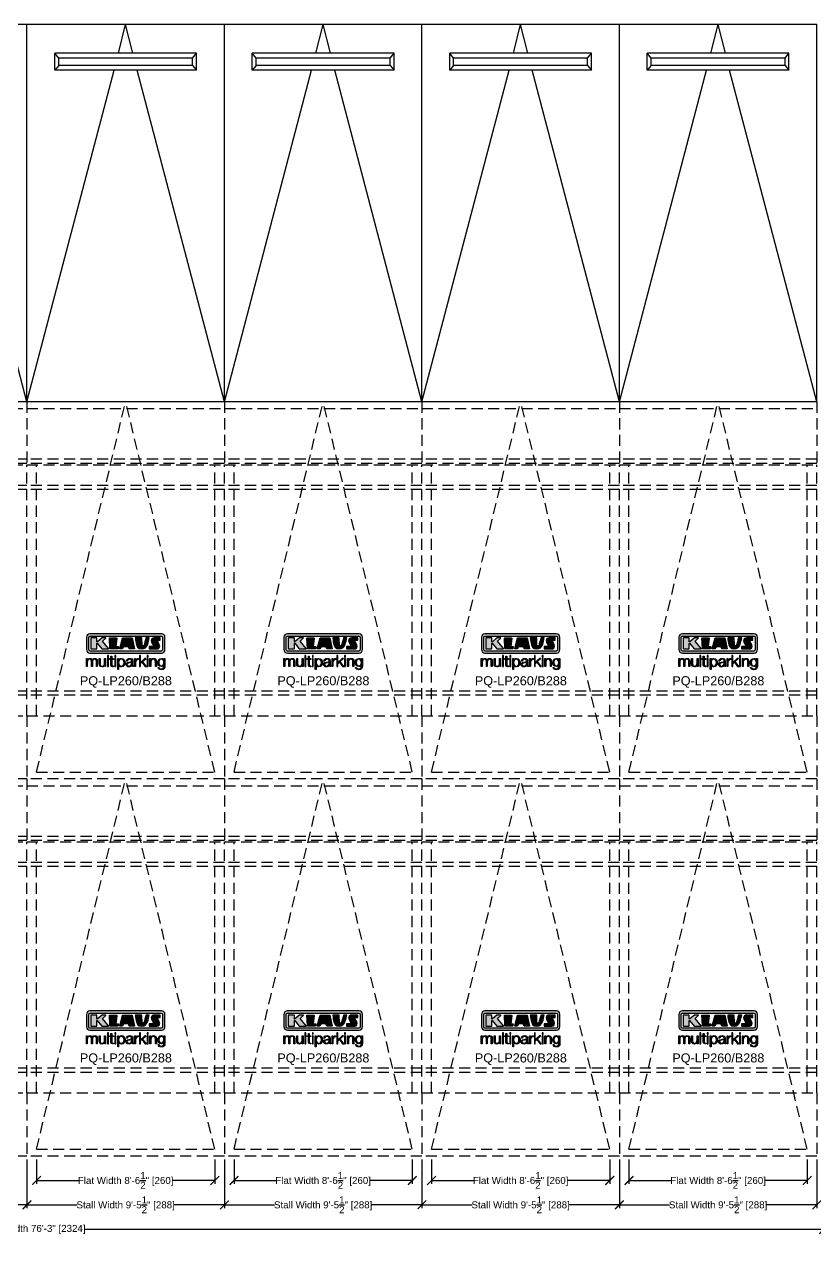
# Model space of a CAD drawing. Extents: x -210816 to 22943, y 10566 to 41486.
# Drawn here: x 18693 to 19146, y 19899 to 20604 of the extents above; entities that cross this region are included whole.
import ezdxf

# ---------------------------------------------------------------- set-up
doc = ezdxf.new("R2010")
doc.units = 0
doc.header["$MEASUREMENT"] = 0
doc.linetypes.add('DASHED', pattern=[0.2067, 0.1654, -0.0413])
doc.linetypes.add('HIDDEN', pattern=[9.525, 6.35, -3.175])
doc.layers.get('0').update_dxf_attribs({"linetype": 'CONTINUOUS'})
doc.layers.get('DEFPOINTS').update_dxf_attribs({"linetype": 'CONTINUOUS'})
for name, color, linetype in [('DIM', 6, 'CONTINUOUS'), ('KLAUS', 30, 'CONTINUOUS'), ('LOGO', 7, 'CONTINUOUS')]:
    doc.layers.add(name, color=color, linetype=linetype)
doc.styles.get("Standard").update_dxf_attribs({"font": 'arial.ttf'})
doc.dimstyles.get("Standard").update_dxf_attribs({"dimtxt": 5, "dimasz": 5, "dimexe": 2, "dimexo": 2, "dimgap": 0.09, "dimtad": 0, "dimtih": 1, "dimtoh": 1, "dimdec": 1, "dimzin": 0, "dimdsep": 46, "dimlunit": 4, "dimtxsty": 'Standard', "dimblk": 'ARCHTICK', "dimcen": -0.09, "dimadec": 0, "dimazin": 0, "dimtfac": 1, "dimtdec": 4, "dimtofl": 0, "dimtmove": 0, "dimatfit": 3, "dimldrblk": 'ARCHTICK', "dimfxl": 1, "dimtolj": 1, "dimtzin": 0, "dimarcsym": 0})

# ---------------------------------------------------------------- blocks, each defined once
blk = doc.blocks.new('KLAUS')
at = {"layer": 'LOGO'}
h = blk.add_hatch(color=8, dxfattribs=at)
h.dxf.hatch_style = 2
edge = h.paths.add_edge_path()
edge.add_spline(control_points=[(3.6, 29.1), (2.9, 29.1), (2.3, 28.5), (2.3, 27.8), (2.3, 27.8), (2.3, 16.1), (2.3, 16.1), (2.3, 15.4), (2.9, 14.8), (3.6, 14.8), (3.6, 14.8), (71.2, 14.8), (71.2, 14.8), (71.9, 14.8), (72.5, 15.4), (72.5, 16.1), (72.5, 16.1), (72.5, 27.8), (72.5, 27.8), (72.5, 28.5), (71.9, 29.1), (71.2, 29.1), (71.2, 29.1), (3.6, 29.1), (3.6, 29.1), (3.6, 29.1), (3.6, 29.1), (3.6, 29.1)], knot_values=[0, 0, 0, 0, 1, 1, 1, 2, 2, 2, 3, 3, 3, 4, 4, 4, 5, 5, 5, 6, 6, 6, 7, 7, 7, 8, 8, 8, 9, 9, 9, 9], degree=3, periodic=0)
edge = h.paths.add_edge_path()
edge.add_spline(control_points=[(3.4, 31.2), (3.4, 31.2), (71.5, 31.2), (71.5, 31.2), (73.3, 31.2), (74.7, 29.8), (74.7, 28), (74.7, 28), (74.7, 16.2), (74.7, 16.2), (74.7, 14.4), (73.3, 12.9), (71.5, 12.9), (71.5, 12.9), (3.4, 12.9), (3.4, 12.9), (1.6, 12.9), (0.1, 14.4), (0.1, 16.2), (0.1, 16.2), (0.1, 28), (0.1, 28), (0.1, 29.8), (1.6, 31.2), (3.4, 31.2), (3.4, 31.2), (3.4, 31.2), (3.4, 31.2)], knot_values=[0, 0, 0, 0, 1, 1, 1, 2, 2, 2, 3, 3, 3, 4, 4, 4, 5, 5, 5, 6, 6, 6, 7, 7, 7, 8, 8, 8, 9, 9, 9, 9], degree=3, periodic=0)
h = blk.add_hatch(color=8, dxfattribs=at)
h.dxf.hatch_style = 2
edge = h.paths.add_edge_path()
edge.add_spline(control_points=[(4.5, 27.3), (4.5, 27.3), (9.7, 27.3), (9.7, 27.3), (9.8, 27.3), (10, 27.2), (10, 27.1), (10, 27.1), (10, 23.7), (10, 23.7), (10, 23.7), (9.9, 23.6), (10, 23.6), (10.1, 23.5), (10.2, 23.6), (10.2, 23.6), (10.2, 23.6), (10.5, 23.7), (10.5, 23.7), (10.5, 23.7), (14.9, 27.3), (14.9, 27.3), (14.9, 27.3), (18.4, 27.3), (18.4, 27.3), (18.4, 27.3), (18.5, 27.3), (18.6, 27.2), (18.6, 27), (18.5, 26.9), (18.5, 26.9), (18.5, 26.9), (15.5, 24.1), (15.5, 24.1), (15.5, 24.1), (21.1, 17.1), (21.1, 17.1), (21.1, 17.1), (21.1, 16.9), (21.1, 16.9), (21.1, 16.8), (21, 16.8), (21, 16.8), (21, 16.8), (14.7, 16.8), (14.7, 16.8), (14.7, 16.8), (10.3, 22.2), (10.3, 22.2), (10.3, 22.2), (10.2, 22.2), (10.1, 22.2), (10, 22.2), (10, 22.1), (10, 22.1), (10, 22.1), (10, 17.1), (10, 17.1), (10, 16.9), (9.8, 16.8), (9.7, 16.8), (9.7, 16.8), (4.5, 16.8), (4.5, 16.8), (4.4, 16.8), (4.2, 16.9), (4.2, 17.1), (4.2, 17.1), (4.2, 27.1), (4.2, 27.1), (4.2, 27.2), (4.4, 27.3), (4.5, 27.3), (4.5, 27.3), (4.5, 27.3), (4.5, 27.3)], knot_values=[0, 0, 0, 0, 1, 1, 1, 2, 2, 2, 3, 3, 3, 4, 4, 4, 5, 5, 5, 6, 6, 6, 7, 7, 7, 8, 8, 8, 9, 9, 9, 10, 10, 10, 11, 11, 11, 12, 12, 12, 13, 13, 13, 14, 14, 14, 15, 15, 15, 16, 16, 16, 17, 17, 17, 18, 18, 18, 19, 19, 19, 20, 20, 20, 21, 21, 21, 22, 22, 22, 23, 23, 23, 24, 24, 24, 25, 25, 25, 25], degree=3, periodic=0)
h = blk.add_hatch(color=8, dxfattribs=at)
h.dxf.hatch_style = 2
h.paths.add_polyline_path([(22.4, 17.1), (22, 27.1), (22.2, 27.3), (28.5, 27.3), (28.9, 27), (28, 19.1), (30.3, 19.1), (30.4, 18.9), (30.1, 17), (29.5, 16.8), (22.6, 16.8)])
h = blk.add_hatch(color=8, dxfattribs=at)
h.paths.add_polyline_path([(36.5, 21), (38.9, 21), (37.9, 23.6)])
h.paths.add_polyline_path([(34.5, 27.3), (43.6, 27.3), (45.8, 16.9), (45.6, 16.8), (40.8, 16.8), (39.9, 18.9), (35.4, 18.9), (34.3, 16.8), (31.8, 16.8), (31.7, 17)])
h = blk.add_hatch(color=8, dxfattribs=at)
h.dxf.hatch_style = 2
edge = h.paths.add_edge_path()
edge.add_spline(control_points=[(52.7, 27.3), (52.7, 27.3), (52.9, 20.1), (52.9, 20.1), (53, 19.9), (53.2, 19.8), (53.4, 19.7), (53.9, 19.6), (54.4, 19.6), (54.6, 20), (55.2, 21.3), (56.3, 25.4), (56.6, 27.3), (56.6, 27.3), (59.8, 27.3), (59.8, 27.3), (58.8, 23.9), (58.6, 16.8), (52.6, 16.8), (48.7, 16.7), (48, 19.4), (47.3, 22.2), (46.9, 23.7), (46.5, 27.3), (46.5, 27.3), (46.5, 27.3), (52.7, 27.3), (52.7, 27.3), (52.7, 27.3), (52.7, 27.3), (52.7, 27.3)], knot_values=[0, 0, 0, 0, 1, 1, 1, 2, 2, 2, 3, 3, 3, 4, 4, 4, 5, 5, 5, 6, 6, 6, 7, 7, 7, 8, 8, 8, 9, 9, 9, 10, 10, 10, 10], degree=3, periodic=0)
h = blk.add_hatch(color=8, dxfattribs=at)
h.dxf.hatch_style = 2
edge = h.paths.add_edge_path()
edge.add_spline(control_points=[(64.5, 27.3), (64.5, 27.3), (70.3, 27.3), (70.3, 27.3), (70.3, 26.5), (70.3, 26), (70.3, 25.1), (70.3, 25.1), (67.3, 25.1), (67.3, 25.1), (67.2, 25), (67.2, 25.1), (67.2, 24.9), (67.2, 24.9), (69.7, 20.4), (69.7, 19.6), (69.7, 16.4), (67.2, 16.8), (65.9, 16.8), (65.9, 16.8), (59.6, 16.8), (59.6, 16.8), (59.6, 17.8), (59.6, 18.2), (59.6, 19.1), (59.6, 19.1), (63.8, 19.1), (63.8, 19.1), (63.8, 19.2), (63.8, 19.1), (63.8, 19.3), (63.8, 20.3), (61.6, 23.1), (61.6, 24.6), (61.6, 26.3), (62.8, 27.3), (64.5, 27.3), (64.5, 27.3), (64.5, 27.3), (64.5, 27.3)], knot_values=[0, 0, 0, 0, 1, 1, 1, 2, 2, 2, 3, 3, 3, 4, 4, 4, 5, 5, 5, 6, 6, 6, 7, 7, 7, 8, 8, 8, 9, 9, 9, 10, 10, 10, 11, 11, 11, 12, 12, 12, 13, 13, 13, 13], degree=3, periodic=0)
h = blk.add_hatch(color=30, dxfattribs=at)
h.dxf.hatch_style = 2
edge = h.paths.add_edge_path()
edge.add_spline(control_points=[(0, 0), (0, 0), (0.9, 0), (0.9, 0), (0.9, 0), (0.9, 4.2), (0.9, 4.2), (0.9, 5.8), (1.6, 7), (3.2, 7), (4.3, 7), (4.8, 6.1), (4.8, 5.1), (4.8, 5.1), (4.8, 0), (4.8, 0), (4.8, 0), (5.7, 0), (5.7, 0), (5.7, 0), (5.7, 4.3), (5.7, 4.3), (5.7, 5.7), (6.1, 7), (7.7, 7), (9, 7), (9.5, 6.3), (9.5, 5.1), (9.5, 5.1), (9.5, 0), (9.5, 0), (9.5, 0), (10.4, 0), (10.4, 0), (10.4, 0), (10.4, 5.1), (10.4, 5.1), (10.4, 6.9), (9.6, 7.8), (7.9, 7.8), (6.9, 7.8), (6, 7.3), (5.5, 6.3), (5.3, 7.3), (4.4, 7.8), (3.4, 7.8), (2.2, 7.8), (1.4, 7.2), (0.9, 6.3), (0.9, 6.3), (0.9, 6.3), (0.9, 6.3), (0.9, 6.3), (0.9, 7.6), (0.9, 7.6), (0.9, 7.6), (0, 7.6), (0, 7.6), (0, 7.6), (0, 0), (0, 0), (0, 0), (0, 0), (0, 0)], knot_values=[0, 0, 0, 0, 1, 1, 1, 2, 2, 2, 3, 3, 3, 4, 4, 4, 5, 5, 5, 6, 6, 6, 7, 7, 7, 8, 8, 8, 9, 9, 9, 10, 10, 10, 11, 11, 11, 12, 12, 12, 13, 13, 13, 14, 14, 14, 15, 15, 15, 16, 16, 16, 17, 17, 17, 18, 18, 18, 19, 19, 19, 20, 20, 20, 21, 21, 21, 21], degree=3, periodic=0)
h = blk.add_hatch(color=30, dxfattribs=at)
h.dxf.hatch_style = 2
edge = h.paths.add_edge_path()
edge.add_spline(control_points=[(18.3, 7.6), (18.3, 7.6), (17.4, 7.6), (17.4, 7.6), (17.4, 7.6), (17.4, 3.6), (17.4, 3.6), (17.4, 2), (16.7, 0.6), (15.1, 0.6), (13.7, 0.6), (13.1, 1.3), (13.1, 2.6), (13.1, 2.6), (13.1, 7.6), (13.1, 7.6), (13.1, 7.6), (12.2, 7.6), (12.2, 7.6), (12.2, 7.6), (12.2, 2.6), (12.2, 2.6), (12.2, 0.9), (12.9, -0.2), (14.8, -0.2), (16, -0.2), (17, 0.4), (17.4, 1.4), (17.4, 1.4), (17.5, 1.4), (17.5, 1.4), (17.5, 1.4), (17.5, 0), (17.5, 0), (17.5, 0), (18.3, 0), (18.3, 0), (18.3, 0), (18.3, 7.6), (18.3, 7.6), (18.3, 7.6), (18.3, 7.6), (18.3, 7.6)], knot_values=[0, 0, 0, 0, 1, 1, 1, 2, 2, 2, 3, 3, 3, 4, 4, 4, 5, 5, 5, 6, 6, 6, 7, 7, 7, 8, 8, 8, 9, 9, 9, 10, 10, 10, 11, 11, 11, 12, 12, 12, 13, 13, 13, 14, 14, 14, 14], degree=3, periodic=0)
h = blk.add_hatch(color=30, dxfattribs=at)
h.dxf.hatch_style = 2
h.paths.add_polyline_path([(20.1, 0), (21, 0), (21, 10.5), (20.1, 10.5)])
h = blk.add_hatch(color=30, dxfattribs=at)
h.dxf.hatch_style = 2
edge = h.paths.add_edge_path()
edge.add_spline(control_points=[(24.2, 9.8), (24.2, 9.8), (23.3, 9.8), (23.3, 9.8), (23.3, 9.8), (23.3, 7.6), (23.3, 7.6), (23.3, 7.6), (22, 7.6), (22, 7.6), (22, 7.6), (22, 6.8), (22, 6.8), (22, 6.8), (23.3, 6.8), (23.3, 6.8), (23.3, 6.8), (23.3, 1.6), (23.3, 1.6), (23.3, 0.3), (23.7, -0.1), (24.9, -0.1), (25.2, -0.1), (25.5, -0.1), (25.8, -0.1), (25.8, -0.1), (25.8, 0.7), (25.8, 0.7), (25.5, 0.7), (25.2, 0.7), (25, 0.7), (24.3, 0.7), (24.2, 1.1), (24.2, 1.7), (24.2, 1.7), (24.2, 6.8), (24.2, 6.8), (24.2, 6.8), (25.8, 6.8), (25.8, 6.8), (25.8, 6.8), (25.8, 7.6), (25.8, 7.6), (25.8, 7.6), (24.2, 7.6), (24.2, 7.6), (24.2, 7.6), (24.2, 9.8), (24.2, 9.8), (24.2, 9.8), (24.2, 9.8), (24.2, 9.8)], knot_values=[0, 0, 0, 0, 1, 1, 1, 2, 2, 2, 3, 3, 3, 4, 4, 4, 5, 5, 5, 6, 6, 6, 7, 7, 7, 8, 8, 8, 9, 9, 9, 10, 10, 10, 11, 11, 11, 12, 12, 12, 13, 13, 13, 14, 14, 14, 15, 15, 15, 16, 16, 16, 17, 17, 17, 17], degree=3, periodic=0)
h = blk.add_hatch(color=30, dxfattribs=at)
h.paths.add_polyline_path([(27.1, 0), (28, 0), (28, 7.6), (27.1, 7.6)])
h.paths.add_polyline_path([(27.1, 9), (28, 9), (28, 10.5), (27.1, 10.5)])
h = blk.add_hatch(color=30, dxfattribs=at)
edge = h.paths.add_edge_path()
edge.add_spline(control_points=[(35.8, 3.8), (35.8, 2.2), (35.1, 0.6), (33.4, 0.6), (31.4, 0.6), (30.7, 2.2), (30.7, 3.8), (30.7, 5.5), (31.3, 7), (33.4, 7), (35.1, 7), (35.8, 5.3), (35.8, 3.8), (35.8, 3.8), (35.8, 3.8), (35.8, 3.8)], knot_values=[0, 0, 0, 0, 1, 1, 1, 2, 2, 2, 3, 3, 3, 4, 4, 4, 5, 5, 5, 5], degree=3, periodic=0)
edge = h.paths.add_edge_path()
edge.add_spline(control_points=[(29.8, -2.8), (29.8, -2.8), (30.7, -2.8), (30.7, -2.8), (30.7, -2.8), (30.7, 1.4), (30.7, 1.4), (30.7, 1.4), (30.7, 1.4), (30.7, 1.4), (31.1, 0.4), (32.2, -0.2), (33.4, -0.2), (35.7, -0.2), (36.8, 1.6), (36.8, 3.8), (36.8, 5.9), (35.7, 7.8), (33.4, 7.8), (32.2, 7.8), (31.1, 7.1), (30.7, 6.1), (30.7, 6.1), (30.6, 6.1), (30.6, 6.1), (30.6, 6.1), (30.6, 7.6), (30.6, 7.6), (30.6, 7.6), (29.8, 7.6), (29.8, 7.6), (29.8, 7.6), (29.8, -2.8), (29.8, -2.8), (29.8, -2.8), (29.8, -2.8), (29.8, -2.8)], knot_values=[0, 0, 0, 0, 1, 1, 1, 2, 2, 2, 3, 3, 3, 4, 4, 4, 5, 5, 5, 6, 6, 6, 7, 7, 7, 8, 8, 8, 9, 9, 9, 10, 10, 10, 11, 11, 11, 12, 12, 12, 12], degree=3, periodic=0)
h = blk.add_hatch(color=30, dxfattribs=at)
edge = h.paths.add_edge_path()
edge.add_spline(control_points=[(43, 2.9), (43, 1.4), (41.8, 0.6), (40.4, 0.6), (39.5, 0.6), (38.7, 1.1), (38.7, 2), (38.7, 3.5), (40.7, 3.5), (42.2, 3.8), (42.5, 3.8), (42.9, 3.9), (43, 4.1), (43, 4.1), (43, 4.1), (43, 4.1), (43, 4.1), (43, 2.9), (43, 2.9), (43, 2.9), (43, 2.9), (43, 2.9)], knot_values=[0, 0, 0, 0, 1, 1, 1, 2, 2, 2, 3, 3, 3, 4, 4, 4, 5, 5, 5, 6, 6, 6, 7, 7, 7, 7], degree=3, periodic=0)
edge = h.paths.add_edge_path()
edge.add_spline(control_points=[(39, 5.2), (39.1, 6.5), (39.9, 7), (41.1, 7), (42.1, 7), (43, 6.7), (43, 5.4), (43, 4.6), (42.6, 4.5), (41.8, 4.4), (39.9, 4.2), (37.8, 4.1), (37.8, 2), (37.8, 0.5), (38.9, -0.2), (40.3, -0.2), (41.8, -0.2), (42.4, 0.3), (43.1, 1.3), (43.1, 1.3), (43.1, 1.3), (43.1, 1.3), (43.1, 0.5), (43.2, 0), (44.2, 0), (44.4, 0), (44.6, 0), (44.8, 0.1), (44.8, 0.1), (44.8, 0.8), (44.8, 0.8), (44.7, 0.8), (44.6, 0.8), (44.5, 0.8), (44.1, 0.8), (44, 1), (44, 1.3), (44, 1.3), (44, 5.3), (44, 5.3), (44, 7.4), (42.5, 7.8), (41.2, 7.8), (39.4, 7.8), (38.2, 7), (38.1, 5.2), (38.1, 5.2), (39, 5.2), (39, 5.2), (39, 5.2), (39, 5.2), (39, 5.2)], knot_values=[0, 0, 0, 0, 1, 1, 1, 2, 2, 2, 3, 3, 3, 4, 4, 4, 5, 5, 5, 6, 6, 6, 7, 7, 7, 8, 8, 8, 9, 9, 9, 10, 10, 10, 11, 11, 11, 12, 12, 12, 13, 13, 13, 14, 14, 14, 15, 15, 15, 16, 16, 16, 17, 17, 17, 17], degree=3, periodic=0)
h = blk.add_hatch(color=30, dxfattribs=at)
h.dxf.hatch_style = 2
edge = h.paths.add_edge_path()
edge.add_spline(control_points=[(45.8, 0), (45.8, 0), (46.7, 0), (46.7, 0), (46.7, 0), (46.7, 4), (46.7, 4), (46.7, 5.6), (47.9, 6.8), (49.5, 6.7), (49.5, 6.7), (49.5, 7.7), (49.5, 7.7), (48.2, 7.7), (47.1, 7), (46.7, 5.8), (46.7, 5.8), (46.6, 5.8), (46.6, 5.8), (46.6, 5.8), (46.6, 7.6), (46.6, 7.6), (46.6, 7.6), (45.8, 7.6), (45.8, 7.6), (45.8, 7.6), (45.8, 0), (45.8, 0), (45.8, 0), (45.8, 0), (45.8, 0)], knot_values=[0, 0, 0, 0, 1, 1, 1, 2, 2, 2, 3, 3, 3, 4, 4, 4, 5, 5, 5, 6, 6, 6, 7, 7, 7, 8, 8, 8, 9, 9, 9, 10, 10, 10, 10], degree=3, periodic=0)
h = blk.add_hatch(color=30, dxfattribs=at)
h.dxf.hatch_style = 2
h.paths.add_polyline_path([(50.4, 0), (51.3, 0), (51.3, 2.9), (52.8, 4.1), (55.8, 0), (57, 0), (53.5, 4.8), (56.7, 7.6), (55.5, 7.6), (51.3, 3.9), (51.3, 10.5), (50.4, 10.5)])
h = blk.add_hatch(color=30, dxfattribs=at)
h.paths.add_polyline_path([(57.7, 0), (58.7, 0), (58.7, 7.6), (57.7, 7.6)])
h.paths.add_polyline_path([(57.7, 9), (58.7, 9), (58.7, 10.5), (57.7, 10.5)])
h = blk.add_hatch(color=30, dxfattribs=at)
h.dxf.hatch_style = 2
edge = h.paths.add_edge_path()
edge.add_spline(control_points=[(60.4, 0), (60.4, 0), (61.3, 0), (61.3, 0), (61.3, 0), (61.3, 4.4), (61.3, 4.4), (61.4, 5.9), (62.2, 7), (63.7, 7), (65.2, 7), (65.6, 6), (65.6, 4.7), (65.6, 4.7), (65.6, 0), (65.6, 0), (65.6, 0), (66.5, 0), (66.5, 0), (66.5, 0), (66.5, 4.9), (66.5, 4.9), (66.5, 6.7), (65.9, 7.8), (63.8, 7.8), (62.7, 7.8), (61.7, 7.2), (61.4, 6.3), (61.4, 6.3), (61.3, 6.3), (61.3, 6.3), (61.3, 6.3), (61.3, 7.6), (61.3, 7.6), (61.3, 7.6), (60.4, 7.6), (60.4, 7.6), (60.4, 7.6), (60.4, 0), (60.4, 0), (60.4, 0), (60.4, 0), (60.4, 0)], knot_values=[0, 0, 0, 0, 1, 1, 1, 2, 2, 2, 3, 3, 3, 4, 4, 4, 5, 5, 5, 6, 6, 6, 7, 7, 7, 8, 8, 8, 9, 9, 9, 10, 10, 10, 11, 11, 11, 12, 12, 12, 13, 13, 13, 14, 14, 14, 14], degree=3, periodic=0)
h = blk.add_hatch(color=30, dxfattribs=at)
edge = h.paths.add_edge_path()
edge.add_spline(control_points=[(71.3, 0.9), (69.6, 0.9), (68.8, 2.3), (68.8, 3.9), (68.8, 5.4), (69.6, 7), (71.3, 7), (73.1, 7), (73.7, 5.3), (73.7, 3.9), (73.7, 2.3), (72.9, 0.9), (71.3, 0.9), (71.3, 0.9), (71.3, 0.9), (71.3, 0.9)], knot_values=[0, 0, 0, 0, 1, 1, 1, 2, 2, 2, 3, 3, 3, 4, 4, 4, 5, 5, 5, 5], degree=3, periodic=0)
edge = h.paths.add_edge_path()
edge.add_spline(control_points=[(74.7, 7.6), (74.7, 7.6), (73.7, 7.6), (73.7, 7.6), (73.7, 7.6), (73.7, 6.3), (73.7, 6.3), (73.7, 6.3), (73.7, 6.3), (73.7, 6.3), (73.4, 7.1), (72.4, 7.8), (71.3, 7.8), (69.1, 7.8), (67.9, 6), (67.9, 4), (67.9, 1.8), (68.9, 0.1), (71.3, 0.1), (72.4, 0.1), (73.3, 0.7), (73.7, 1.6), (73.7, 1.6), (73.7, 1.6), (73.7, 1.6), (73.7, 1.6), (73.7, 0.6), (73.7, 0.6), (73.7, -1.2), (73, -2.2), (71.3, -2.2), (70.3, -2.2), (69.3, -1.8), (69.1, -0.7), (69.1, -0.7), (68.2, -0.7), (68.2, -0.7), (68.3, -2.3), (69.8, -3), (71.3, -3), (73.8, -3), (74.7, -1.6), (74.7, 0.6), (74.7, 0.6), (74.7, 7.6), (74.7, 7.6), (74.7, 7.6), (74.7, 7.6), (74.7, 7.6)], knot_values=[0, 0, 0, 0, 1, 1, 1, 2, 2, 2, 3, 3, 3, 4, 4, 4, 5, 5, 5, 6, 6, 6, 7, 7, 7, 8, 8, 8, 9, 9, 9, 10, 10, 10, 11, 11, 11, 12, 12, 12, 13, 13, 13, 14, 14, 14, 15, 15, 15, 16, 16, 16, 16], degree=3, periodic=0)
for points in [[(22.4, 17.1), (22, 27.1), (22.2, 27.3), (28.5, 27.3), (28.9, 27), (28, 19.1), (30.3, 19.1), (30.4, 18.9), (30.1, 17), (29.5, 16.8), (22.6, 16.8), (22.4, 17.1), (22.4, 17.1)], [(34.5, 27.3), (43.6, 27.3), (45.8, 16.9), (45.6, 16.8), (40.8, 16.8), (39.9, 18.9), (35.4, 18.9), (34.3, 16.8), (31.8, 16.8), (31.7, 17), (34.5, 27.3), (34.5, 27.3)], [(36.5, 21), (38.9, 21), (37.9, 23.6), (36.5, 21), (36.5, 21)], [(20.1, 0), (21, 0), (21, 10.5), (20.1, 10.5), (20.1, 0), (20.1, 0)], [(27.1, 9), (28, 9), (28, 10.5), (27.1, 10.5), (27.1, 9), (27.1, 9)], [(27.1, 0), (28, 0), (28, 7.6), (27.1, 7.6), (27.1, 0), (27.1, 0)], [(50.4, 0), (51.3, 0), (51.3, 2.9), (52.8, 4.1), (55.8, 0), (57, 0), (53.5, 4.8), (56.7, 7.6), (55.5, 7.6), (51.3, 3.9), (51.3, 10.5), (50.4, 10.5), (50.4, 0), (50.4, 0)], [(57.7, 9), (58.7, 9), (58.7, 10.5), (57.7, 10.5), (57.7, 9), (57.7, 9)], [(57.7, 0), (58.7, 0), (58.7, 7.6), (57.7, 7.6), (57.7, 0), (57.7, 0)]]:
    blk.add_lwpolyline(points, dxfattribs=at)
for points, knots in [([(3.4, 31.2), (3.4, 31.2), (71.5, 31.2), (71.5, 31.2), (73.3, 31.2), (74.7, 29.8), (74.7, 28), (74.7, 28), (74.7, 16.2), (74.7, 16.2), (74.7, 14.4), (73.3, 12.9), (71.5, 12.9), (71.5, 12.9), (3.4, 12.9), (3.4, 12.9), (1.6, 12.9), (0.1, 14.4), (0.1, 16.2), (0.1, 16.2), (0.1, 28), (0.1, 28), (0.1, 29.8), (1.6, 31.2), (3.4, 31.2), (3.4, 31.2), (3.4, 31.2), (3.4, 31.2)], [0, 0, 0, 0, 1, 1, 1, 2, 2, 2, 3, 3, 3, 4, 4, 4, 5, 5, 5, 6, 6, 6, 7, 7, 7, 8, 8, 8, 9, 9, 9, 9]), ([(3.6, 29.1), (2.9, 29.1), (2.3, 28.5), (2.3, 27.8), (2.3, 27.8), (2.3, 16.1), (2.3, 16.1), (2.3, 15.4), (2.9, 14.8), (3.6, 14.8), (3.6, 14.8), (71.2, 14.8), (71.2, 14.8), (71.9, 14.8), (72.5, 15.4), (72.5, 16.1), (72.5, 16.1), (72.5, 27.8), (72.5, 27.8), (72.5, 28.5), (71.9, 29.1), (71.2, 29.1), (71.2, 29.1), (3.6, 29.1), (3.6, 29.1), (3.6, 29.1), (3.6, 29.1), (3.6, 29.1)], [0, 0, 0, 0, 1, 1, 1, 2, 2, 2, 3, 3, 3, 4, 4, 4, 5, 5, 5, 6, 6, 6, 7, 7, 7, 8, 8, 8, 9, 9, 9, 9]), ([(4.5, 27.3), (4.5, 27.3), (9.7, 27.3), (9.7, 27.3), (9.8, 27.3), (10, 27.2), (10, 27.1), (10, 27.1), (10, 23.7), (10, 23.7), (10, 23.7), (9.9, 23.6), (10, 23.6), (10.1, 23.5), (10.2, 23.6), (10.2, 23.6), (10.2, 23.6), (10.5, 23.7), (10.5, 23.7), (10.5, 23.7), (14.9, 27.3), (14.9, 27.3), (14.9, 27.3), (18.4, 27.3), (18.4, 27.3), (18.4, 27.3), (18.5, 27.3), (18.6, 27.2), (18.6, 27), (18.5, 26.9), (18.5, 26.9), (18.5, 26.9), (15.5, 24.1), (15.5, 24.1), (15.5, 24.1), (21.1, 17.1), (21.1, 17.1), (21.1, 17.1), (21.1, 16.9), (21.1, 16.9), (21.1, 16.8), (21, 16.8), (21, 16.8), (21, 16.8), (14.7, 16.8), (14.7, 16.8), (14.7, 16.8), (10.3, 22.2), (10.3, 22.2), (10.3, 22.2), (10.2, 22.2), (10.1, 22.2), (10, 22.2), (10, 22.1), (10, 22.1), (10, 22.1), (10, 17.1), (10, 17.1), (10, 16.9), (9.8, 16.8), (9.7, 16.8), (9.7, 16.8), (4.5, 16.8), (4.5, 16.8), (4.4, 16.8), (4.2, 16.9), (4.2, 17.1), (4.2, 17.1), (4.2, 27.1), (4.2, 27.1), (4.2, 27.2), (4.4, 27.3), (4.5, 27.3), (4.5, 27.3), (4.5, 27.3), (4.5, 27.3)], [0, 0, 0, 0, 1, 1, 1, 2, 2, 2, 3, 3, 3, 4, 4, 4, 5, 5, 5, 6, 6, 6, 7, 7, 7, 8, 8, 8, 9, 9, 9, 10, 10, 10, 11, 11, 11, 12, 12, 12, 13, 13, 13, 14, 14, 14, 15, 15, 15, 16, 16, 16, 17, 17, 17, 18, 18, 18, 19, 19, 19, 20, 20, 20, 21, 21, 21, 22, 22, 22, 23, 23, 23, 24, 24, 24, 25, 25, 25, 25]), ([(52.7, 27.3), (52.7, 27.3), (52.9, 20.1), (52.9, 20.1), (53, 19.9), (53.2, 19.8), (53.4, 19.7), (53.9, 19.6), (54.4, 19.6), (54.6, 20), (55.2, 21.3), (56.3, 25.4), (56.6, 27.3), (56.6, 27.3), (59.8, 27.3), (59.8, 27.3), (58.8, 23.9), (58.6, 16.8), (52.6, 16.8), (48.7, 16.7), (48, 19.4), (47.3, 22.2), (46.9, 23.7), (46.5, 27.3), (46.5, 27.3), (46.5, 27.3), (52.7, 27.3), (52.7, 27.3), (52.7, 27.3), (52.7, 27.3), (52.7, 27.3)], [0, 0, 0, 0, 1, 1, 1, 2, 2, 2, 3, 3, 3, 4, 4, 4, 5, 5, 5, 6, 6, 6, 7, 7, 7, 8, 8, 8, 9, 9, 9, 10, 10, 10, 10]), ([(64.5, 27.3), (64.5, 27.3), (70.3, 27.3), (70.3, 27.3), (70.3, 26.5), (70.3, 26), (70.3, 25.1), (70.3, 25.1), (67.3, 25.1), (67.3, 25.1), (67.2, 25), (67.2, 25.1), (67.2, 24.9), (67.2, 24.9), (69.7, 20.4), (69.7, 19.6), (69.7, 16.4), (67.2, 16.8), (65.9, 16.8), (65.9, 16.8), (59.6, 16.8), (59.6, 16.8), (59.6, 17.8), (59.6, 18.2), (59.6, 19.1), (59.6, 19.1), (63.8, 19.1), (63.8, 19.1), (63.8, 19.2), (63.8, 19.1), (63.8, 19.3), (63.8, 20.3), (61.6, 23.1), (61.6, 24.6), (61.6, 26.3), (62.8, 27.3), (64.5, 27.3), (64.5, 27.3), (64.5, 27.3), (64.5, 27.3)], [0, 0, 0, 0, 1, 1, 1, 2, 2, 2, 3, 3, 3, 4, 4, 4, 5, 5, 5, 6, 6, 6, 7, 7, 7, 8, 8, 8, 9, 9, 9, 10, 10, 10, 11, 11, 11, 12, 12, 12, 13, 13, 13, 13]), ([(0, 0), (0, 0), (0.9, 0), (0.9, 0), (0.9, 0), (0.9, 4.2), (0.9, 4.2), (0.9, 5.8), (1.6, 7), (3.2, 7), (4.3, 7), (4.8, 6.1), (4.8, 5.1), (4.8, 5.1), (4.8, 0), (4.8, 0), (4.8, 0), (5.7, 0), (5.7, 0), (5.7, 0), (5.7, 4.3), (5.7, 4.3), (5.7, 5.7), (6.1, 7), (7.7, 7), (9, 7), (9.5, 6.3), (9.5, 5.1), (9.5, 5.1), (9.5, 0), (9.5, 0), (9.5, 0), (10.4, 0), (10.4, 0), (10.4, 0), (10.4, 5.1), (10.4, 5.1), (10.4, 6.9), (9.6, 7.8), (7.9, 7.8), (6.9, 7.8), (6, 7.3), (5.5, 6.3), (5.3, 7.3), (4.4, 7.8), (3.4, 7.8), (2.2, 7.8), (1.4, 7.2), (0.9, 6.3), (0.9, 6.3), (0.9, 6.3), (0.9, 6.3), (0.9, 6.3), (0.9, 7.6), (0.9, 7.6), (0.9, 7.6), (0, 7.6), (0, 7.6), (0, 7.6), (0, 0), (0, 0), (0, 0), (0, 0), (0, 0)], [0, 0, 0, 0, 1, 1, 1, 2, 2, 2, 3, 3, 3, 4, 4, 4, 5, 5, 5, 6, 6, 6, 7, 7, 7, 8, 8, 8, 9, 9, 9, 10, 10, 10, 11, 11, 11, 12, 12, 12, 13, 13, 13, 14, 14, 14, 15, 15, 15, 16, 16, 16, 17, 17, 17, 18, 18, 18, 19, 19, 19, 20, 20, 20, 21, 21, 21, 21]), ([(18.3, 7.6), (18.3, 7.6), (17.4, 7.6), (17.4, 7.6), (17.4, 7.6), (17.4, 3.6), (17.4, 3.6), (17.4, 2), (16.7, 0.6), (15.1, 0.6), (13.7, 0.6), (13.1, 1.3), (13.1, 2.6), (13.1, 2.6), (13.1, 7.6), (13.1, 7.6), (13.1, 7.6), (12.2, 7.6), (12.2, 7.6), (12.2, 7.6), (12.2, 2.6), (12.2, 2.6), (12.2, 0.9), (12.9, -0.2), (14.8, -0.2), (16, -0.2), (17, 0.4), (17.4, 1.4), (17.4, 1.4), (17.5, 1.4), (17.5, 1.4), (17.5, 1.4), (17.5, 0), (17.5, 0), (17.5, 0), (18.3, 0), (18.3, 0), (18.3, 0), (18.3, 7.6), (18.3, 7.6), (18.3, 7.6), (18.3, 7.6), (18.3, 7.6)], [0, 0, 0, 0, 1, 1, 1, 2, 2, 2, 3, 3, 3, 4, 4, 4, 5, 5, 5, 6, 6, 6, 7, 7, 7, 8, 8, 8, 9, 9, 9, 10, 10, 10, 11, 11, 11, 12, 12, 12, 13, 13, 13, 14, 14, 14, 14]), ([(24.2, 9.8), (24.2, 9.8), (23.3, 9.8), (23.3, 9.8), (23.3, 9.8), (23.3, 7.6), (23.3, 7.6), (23.3, 7.6), (22, 7.6), (22, 7.6), (22, 7.6), (22, 6.8), (22, 6.8), (22, 6.8), (23.3, 6.8), (23.3, 6.8), (23.3, 6.8), (23.3, 1.6), (23.3, 1.6), (23.3, 0.3), (23.7, -0.1), (24.9, -0.1), (25.2, -0.1), (25.5, -0.1), (25.8, -0.1), (25.8, -0.1), (25.8, 0.7), (25.8, 0.7), (25.5, 0.7), (25.2, 0.7), (25, 0.7), (24.3, 0.7), (24.2, 1.1), (24.2, 1.7), (24.2, 1.7), (24.2, 6.8), (24.2, 6.8), (24.2, 6.8), (25.8, 6.8), (25.8, 6.8), (25.8, 6.8), (25.8, 7.6), (25.8, 7.6), (25.8, 7.6), (24.2, 7.6), (24.2, 7.6), (24.2, 7.6), (24.2, 9.8), (24.2, 9.8), (24.2, 9.8), (24.2, 9.8), (24.2, 9.8)], [0, 0, 0, 0, 1, 1, 1, 2, 2, 2, 3, 3, 3, 4, 4, 4, 5, 5, 5, 6, 6, 6, 7, 7, 7, 8, 8, 8, 9, 9, 9, 10, 10, 10, 11, 11, 11, 12, 12, 12, 13, 13, 13, 14, 14, 14, 15, 15, 15, 16, 16, 16, 17, 17, 17, 17]), ([(29.8, -2.8), (29.8, -2.8), (30.7, -2.8), (30.7, -2.8), (30.7, -2.8), (30.7, 1.4), (30.7, 1.4), (30.7, 1.4), (30.7, 1.4), (30.7, 1.4), (31.1, 0.4), (32.2, -0.2), (33.4, -0.2), (35.7, -0.2), (36.8, 1.6), (36.8, 3.8), (36.8, 5.9), (35.7, 7.8), (33.4, 7.8), (32.2, 7.8), (31.1, 7.1), (30.7, 6.1), (30.7, 6.1), (30.6, 6.1), (30.6, 6.1), (30.6, 6.1), (30.6, 7.6), (30.6, 7.6), (30.6, 7.6), (29.8, 7.6), (29.8, 7.6), (29.8, 7.6), (29.8, -2.8), (29.8, -2.8), (29.8, -2.8), (29.8, -2.8), (29.8, -2.8)], [0, 0, 0, 0, 1, 1, 1, 2, 2, 2, 3, 3, 3, 4, 4, 4, 5, 5, 5, 6, 6, 6, 7, 7, 7, 8, 8, 8, 9, 9, 9, 10, 10, 10, 11, 11, 11, 12, 12, 12, 12]), ([(35.8, 3.8), (35.8, 2.2), (35.1, 0.6), (33.4, 0.6), (31.4, 0.6), (30.7, 2.2), (30.7, 3.8), (30.7, 5.5), (31.3, 7), (33.4, 7), (35.1, 7), (35.8, 5.3), (35.8, 3.8), (35.8, 3.8), (35.8, 3.8), (35.8, 3.8)], [0, 0, 0, 0, 1, 1, 1, 2, 2, 2, 3, 3, 3, 4, 4, 4, 5, 5, 5, 5]), ([(39, 5.2), (39.1, 6.5), (39.9, 7), (41.1, 7), (42.1, 7), (43, 6.7), (43, 5.4), (43, 4.6), (42.6, 4.5), (41.8, 4.4), (39.9, 4.2), (37.8, 4.1), (37.8, 2), (37.8, 0.5), (38.9, -0.2), (40.3, -0.2), (41.8, -0.2), (42.4, 0.3), (43.1, 1.3), (43.1, 1.3), (43.1, 1.3), (43.1, 1.3), (43.1, 0.5), (43.2, 0), (44.2, 0), (44.4, 0), (44.6, 0), (44.8, 0.1), (44.8, 0.1), (44.8, 0.8), (44.8, 0.8), (44.7, 0.8), (44.6, 0.8), (44.5, 0.8), (44.1, 0.8), (44, 1), (44, 1.3), (44, 1.3), (44, 5.3), (44, 5.3), (44, 7.4), (42.5, 7.8), (41.2, 7.8), (39.4, 7.8), (38.2, 7), (38.1, 5.2), (38.1, 5.2), (39, 5.2), (39, 5.2), (39, 5.2), (39, 5.2), (39, 5.2)], [0, 0, 0, 0, 1, 1, 1, 2, 2, 2, 3, 3, 3, 4, 4, 4, 5, 5, 5, 6, 6, 6, 7, 7, 7, 8, 8, 8, 9, 9, 9, 10, 10, 10, 11, 11, 11, 12, 12, 12, 13, 13, 13, 14, 14, 14, 15, 15, 15, 16, 16, 16, 17, 17, 17, 17]), ([(43, 2.9), (43, 1.4), (41.8, 0.6), (40.4, 0.6), (39.5, 0.6), (38.7, 1.1), (38.7, 2), (38.7, 3.5), (40.7, 3.5), (42.2, 3.8), (42.5, 3.8), (42.9, 3.9), (43, 4.1), (43, 4.1), (43, 4.1), (43, 4.1), (43, 4.1), (43, 2.9), (43, 2.9), (43, 2.9), (43, 2.9), (43, 2.9)], [0, 0, 0, 0, 1, 1, 1, 2, 2, 2, 3, 3, 3, 4, 4, 4, 5, 5, 5, 6, 6, 6, 7, 7, 7, 7]), ([(45.8, 0), (45.8, 0), (46.7, 0), (46.7, 0), (46.7, 0), (46.7, 4), (46.7, 4), (46.7, 5.6), (47.9, 6.8), (49.5, 6.7), (49.5, 6.7), (49.5, 7.7), (49.5, 7.7), (48.2, 7.7), (47.1, 7), (46.7, 5.8), (46.7, 5.8), (46.6, 5.8), (46.6, 5.8), (46.6, 5.8), (46.6, 7.6), (46.6, 7.6), (46.6, 7.6), (45.8, 7.6), (45.8, 7.6), (45.8, 7.6), (45.8, 0), (45.8, 0), (45.8, 0), (45.8, 0), (45.8, 0)], [0, 0, 0, 0, 1, 1, 1, 2, 2, 2, 3, 3, 3, 4, 4, 4, 5, 5, 5, 6, 6, 6, 7, 7, 7, 8, 8, 8, 9, 9, 9, 10, 10, 10, 10]), ([(60.4, 0), (60.4, 0), (61.3, 0), (61.3, 0), (61.3, 0), (61.3, 4.4), (61.3, 4.4), (61.4, 5.9), (62.2, 7), (63.7, 7), (65.2, 7), (65.6, 6), (65.6, 4.7), (65.6, 4.7), (65.6, 0), (65.6, 0), (65.6, 0), (66.5, 0), (66.5, 0), (66.5, 0), (66.5, 4.9), (66.5, 4.9), (66.5, 6.7), (65.9, 7.8), (63.8, 7.8), (62.7, 7.8), (61.7, 7.2), (61.4, 6.3), (61.4, 6.3), (61.3, 6.3), (61.3, 6.3), (61.3, 6.3), (61.3, 7.6), (61.3, 7.6), (61.3, 7.6), (60.4, 7.6), (60.4, 7.6), (60.4, 7.6), (60.4, 0), (60.4, 0), (60.4, 0), (60.4, 0), (60.4, 0)], [0, 0, 0, 0, 1, 1, 1, 2, 2, 2, 3, 3, 3, 4, 4, 4, 5, 5, 5, 6, 6, 6, 7, 7, 7, 8, 8, 8, 9, 9, 9, 10, 10, 10, 11, 11, 11, 12, 12, 12, 13, 13, 13, 14, 14, 14, 14]), ([(74.7, 7.6), (74.7, 7.6), (73.7, 7.6), (73.7, 7.6), (73.7, 7.6), (73.7, 6.3), (73.7, 6.3), (73.7, 6.3), (73.7, 6.3), (73.7, 6.3), (73.4, 7.1), (72.4, 7.8), (71.3, 7.8), (69.1, 7.8), (67.9, 6), (67.9, 4), (67.9, 1.8), (68.9, 0.1), (71.3, 0.1), (72.4, 0.1), (73.3, 0.7), (73.7, 1.6), (73.7, 1.6), (73.7, 1.6), (73.7, 1.6), (73.7, 1.6), (73.7, 0.6), (73.7, 0.6), (73.7, -1.2), (73, -2.2), (71.3, -2.2), (70.3, -2.2), (69.3, -1.8), (69.1, -0.7), (69.1, -0.7), (68.2, -0.7), (68.2, -0.7), (68.3, -2.3), (69.8, -3), (71.3, -3), (73.8, -3), (74.7, -1.6), (74.7, 0.6), (74.7, 0.6), (74.7, 7.6), (74.7, 7.6), (74.7, 7.6), (74.7, 7.6), (74.7, 7.6)], [0, 0, 0, 0, 1, 1, 1, 2, 2, 2, 3, 3, 3, 4, 4, 4, 5, 5, 5, 6, 6, 6, 7, 7, 7, 8, 8, 8, 9, 9, 9, 10, 10, 10, 11, 11, 11, 12, 12, 12, 13, 13, 13, 14, 14, 14, 15, 15, 15, 16, 16, 16, 16]), ([(71.3, 0.9), (69.6, 0.9), (68.8, 2.3), (68.8, 3.9), (68.8, 5.4), (69.6, 7), (71.3, 7), (73.1, 7), (73.7, 5.3), (73.7, 3.9), (73.7, 2.3), (72.9, 0.9), (71.3, 0.9), (71.3, 0.9), (71.3, 0.9), (71.3, 0.9)], [0, 0, 0, 0, 1, 1, 1, 2, 2, 2, 3, 3, 3, 4, 4, 4, 5, 5, 5, 5])]:
    blk.add_open_spline(points, degree=3, knots=knots, dxfattribs=at)
blk = doc.blocks.new('A$C26860')
at = {"layer": 'KLAUS', "color": 4, "linetype": 'HIDDEN'}
for p, q in [((113.39, 216.53), (0, 216.53)), ((0, 216.53), (0, 180.31)), ((0, 212.6), (113.39, 212.6)), ((113.39, 216.53), (113.39, 180.31)), ((0, 36.22), (0, 0)), ((113.39, 36.22), (113.39, 0)), ((113.39, 0), (0, 0)), ((5.51, 3.94), (107.87, 3.94))]:
    blk.add_line(p, q, dxfattribs=at)
at = {"layer": 'KLAUS', "linetype": 'HIDDEN'}
for p, q in [((5.51, 3.94), (56.69, 216.53)), ((107.87, 3.94), (56.69, 216.53)), ((0, 180.31), (113.39, 180.31)), ((0, 36.22), (0, 180.31)), ((5.51, 36.22), (5.51, 180.31)), ((107.87, 36.22), (107.87, 180.31)), ((113.39, 36.22), (113.39, 180.31)), ((0, 36.22), (113.39, 36.22))]:
    blk.add_line(p, q, dxfattribs=at)
at = {"layer": 'KLAUS', "color": 3, "linetype": 'HIDDEN'}
for p, q in [((113.39, 183.51), (0, 183.51)), ((113.39, 181.14), (0, 181.14))]:
    blk.add_line(p, q, dxfattribs=at)
at = {"layer": 'KLAUS', "color": 2, "linetype": 'HIDDEN'}
for p, q in [((113.39, 168.5), (0, 168.5)), ((113.39, 166.14), (0, 166.14)), ((113.39, 50.39), (0, 50.39)), ((113.39, 48.03), (0, 48.03))]:
    blk.add_line(p, q, dxfattribs=at)
at = {"layer": 'KLAUS', "linetype": 'DASHED', "xscale": 0.6042342747489289, "yscale": 0.6042342747559075, "zscale": 0.604234274745576, "rotation": 0.01107024451872799}
blk.add_blockref('KLAUS', (34.12, 64.44), dxfattribs=at)
at = {"layer": 'KLAUS', "linetype": 'DASHED'}
blk.add_text('PQ-LP260/B288', height=5.1969, dxfattribs=at).set_placement((30.38, 53.74))
blk = doc.blocks.new('A$C15044')
for p, q in [((0, 0), (0, 216.53)), ((113.39, 216.53), (0, 216.53)), ((52.52, 200.03), (56.69, 216.53)), ((60.87, 200.03), (56.69, 216.53)), ((113.39, 0), (113.39, 216.53)), ((97.37, 200.03), (16.02, 200.03)), ((16.02, 190.33), (16.02, 200.03)), ((18.24, 197.32), (16.02, 200.03)), ((18.24, 193.03), (18.24, 197.32)), ((95.15, 197.32), (18.24, 197.32)), ((95.15, 197.32), (97.37, 200.03)), ((95.15, 193.03), (95.15, 197.32)), ((97.37, 190.33), (97.37, 200.03)), ((0, 0), (50.07, 190.33)), ((18.24, 193.03), (16.02, 190.33)), ((97.37, 190.33), (16.02, 190.33)), ((95.15, 193.03), (18.24, 193.03)), ((113.39, 0), (63.32, 190.33)), ((95.15, 193.03), (97.37, 190.33)), ((113.39, 0), (0, 0))]:
    blk.add_line(p, q)
blk = doc.blocks.new('_ARCHTICK')
at = {"color": 0, "linetype": 'ByBlock', "const_width": 0.15}
blk.add_lwpolyline([(-0.5, -0.5), (0.5, 0.5)], dxfattribs=at)
blk = doc.blocks.new('*D17405')
at = {"layer": 'DEFPOINTS', "color": 0}
for p in [(19034.29, 19953.93), (19147.67, 19953.93), (19147.67, 19925.92)]:
    blk.add_point(p, dxfattribs=at)
at = {"layer": 'DIM', "color": 0, "lineweight": -2}
for p, q in [((19034.29, 19951.93), (19034.29, 19923.92)), ((19147.67, 19951.93), (19147.67, 19923.92)), ((19034.29, 19925.92), (19063.07, 19925.92)), ((19147.67, 19925.92), (19118.89, 19925.92))]:
    blk.add_line(p, q, dxfattribs=at)
at = {"layer": 'DIM', "color": 0, "lineweight": -2, "xscale": 5, "yscale": 5, "zscale": 5, "rotation": 180}
blk.add_blockref('_ARCHTICK', (19034.29, 19925.92), dxfattribs=at)
at = {"layer": 'DIM', "color": 0, "lineweight": -2, "xscale": 5, "yscale": 5, "zscale": 5}
blk.add_blockref('_ARCHTICK', (19147.67, 19925.92), dxfattribs=at)
at = {"layer": 'DIM', "color": 0, "insert": (19090.98, 19925.92), "char_height": 4, "attachment_point": 5}
blk.add_mtext('\\A1;Stall Width 9\'-5{\\H1.000000x;\\S1/2;}" [288]', dxfattribs=at)
blk = doc.blocks.new('*D17406')
at = {"layer": 'DEFPOINTS', "color": 0}
for p in [(19039.8, 19953.93), (19142.16, 19953.93), (19142.16, 19939.92)]:
    blk.add_point(p, dxfattribs=at)
at = {"layer": 'DIM', "color": 0, "lineweight": -2}
for p, q in [((19039.8, 19951.93), (19039.8, 19937.92)), ((19142.16, 19951.93), (19142.16, 19937.92)), ((19039.8, 19939.92), (19063.95, 19939.92)), ((19142.16, 19939.92), (19118.01, 19939.92))]:
    blk.add_line(p, q, dxfattribs=at)
at = {"layer": 'DIM', "color": 0, "lineweight": -2, "xscale": 5, "yscale": 5, "zscale": 5, "rotation": 180}
blk.add_blockref('_ARCHTICK', (19039.8, 19939.92), dxfattribs=at)
at = {"layer": 'DIM', "color": 0, "lineweight": -2, "xscale": 5, "yscale": 5, "zscale": 5}
blk.add_blockref('_ARCHTICK', (19142.16, 19939.92), dxfattribs=at)
at = {"layer": 'DIM', "color": 0, "insert": (19090.98, 19939.92), "char_height": 4, "attachment_point": 5}
blk.add_mtext('\\A1;Flat Width 8\'-6{\\H1.000000x;\\S1/2;}" [260]', dxfattribs=at)
blk = doc.blocks.new('*D17407')
at = {"layer": 'DEFPOINTS', "color": 0}
for p in [(18236.65, 19953.93), (19151.61, 19953.93), (19151.61, 19911.8)]:
    blk.add_point(p, dxfattribs=at)
at = {"layer": 'DIM', "color": 0, "lineweight": -2}
for p, q in [((18236.65, 19951.93), (18236.65, 19909.8)), ((19151.61, 19951.93), (19151.61, 19909.8)), ((18236.65, 19911.8), (18660.71, 19911.8)), ((19151.61, 19911.8), (18727.55, 19911.8))]:
    blk.add_line(p, q, dxfattribs=at)
at = {"layer": 'DIM', "color": 0, "lineweight": -2, "xscale": 5, "yscale": 5, "zscale": 5, "rotation": 180}
blk.add_blockref('_ARCHTICK', (18236.65, 19911.8), dxfattribs=at)
at = {"layer": 'DIM', "color": 0, "lineweight": -2, "xscale": 5, "yscale": 5, "zscale": 5}
blk.add_blockref('_ARCHTICK', (19151.61, 19911.8), dxfattribs=at)
at = {"layer": 'DIM', "color": 0, "insert": (18694.13, 19911.8), "char_height": 4, "attachment_point": 5}
blk.add_mtext('\\A1;System Width 76\'-3" [2324]', dxfattribs=at)
blk = doc.blocks.new('*D17408')
at = {"layer": 'DEFPOINTS', "color": 0}
for p in [(18920.9, 19953.93), (19034.29, 19953.93), (19034.29, 19925.92)]:
    blk.add_point(p, dxfattribs=at)
at = {"layer": 'DIM', "color": 0, "lineweight": -2}
for p, q in [((18920.9, 19951.93), (18920.9, 19923.92)), ((19034.29, 19951.93), (19034.29, 19923.92)), ((18920.9, 19925.92), (18949.68, 19925.92)), ((19034.29, 19925.92), (19005.51, 19925.92))]:
    blk.add_line(p, q, dxfattribs=at)
at = {"layer": 'DIM', "color": 0, "lineweight": -2, "xscale": 5, "yscale": 5, "zscale": 5, "rotation": 180}
blk.add_blockref('_ARCHTICK', (18920.9, 19925.92), dxfattribs=at)
at = {"layer": 'DIM', "color": 0, "lineweight": -2, "xscale": 5, "yscale": 5, "zscale": 5}
blk.add_blockref('_ARCHTICK', (19034.29, 19925.92), dxfattribs=at)
at = {"layer": 'DIM', "color": 0, "insert": (18977.59, 19925.92), "char_height": 4, "attachment_point": 5}
blk.add_mtext('\\A1;Stall Width 9\'-5{\\H1.000000x;\\S1/2;}" [288]', dxfattribs=at)
blk = doc.blocks.new('*D17409')
at = {"layer": 'DEFPOINTS', "color": 0}
for p in [(18926.41, 19953.93), (19028.78, 19953.93), (19028.78, 19939.92)]:
    blk.add_point(p, dxfattribs=at)
at = {"layer": 'DIM', "color": 0, "lineweight": -2}
for p, q in [((18926.41, 19951.93), (18926.41, 19937.92)), ((19028.78, 19951.93), (19028.78, 19937.92)), ((18926.41, 19939.92), (18950.56, 19939.92)), ((19028.78, 19939.92), (19004.63, 19939.92))]:
    blk.add_line(p, q, dxfattribs=at)
at = {"layer": 'DIM', "color": 0, "lineweight": -2, "xscale": 5, "yscale": 5, "zscale": 5, "rotation": 180}
blk.add_blockref('_ARCHTICK', (18926.41, 19939.92), dxfattribs=at)
at = {"layer": 'DIM', "color": 0, "lineweight": -2, "xscale": 5, "yscale": 5, "zscale": 5}
blk.add_blockref('_ARCHTICK', (19028.78, 19939.92), dxfattribs=at)
at = {"layer": 'DIM', "color": 0, "insert": (18977.59, 19939.92), "char_height": 4, "attachment_point": 5}
blk.add_mtext('\\A1;Flat Width 8\'-6{\\H1.000000x;\\S1/2;}" [260]', dxfattribs=at)
blk = doc.blocks.new('*D17410')
at = {"layer": 'DEFPOINTS', "color": 0}
for p in [(18807.52, 19953.93), (18920.9, 19953.93), (18920.9, 19925.92)]:
    blk.add_point(p, dxfattribs=at)
at = {"layer": 'DIM', "color": 0, "lineweight": -2}
for p, q in [((18807.52, 19951.93), (18807.52, 19923.92)), ((18920.9, 19951.93), (18920.9, 19923.92)), ((18807.52, 19925.92), (18836.3, 19925.92)), ((18920.9, 19925.92), (18892.12, 19925.92))]:
    blk.add_line(p, q, dxfattribs=at)
at = {"layer": 'DIM', "color": 0, "lineweight": -2, "xscale": 5, "yscale": 5, "zscale": 5, "rotation": 180}
blk.add_blockref('_ARCHTICK', (18807.52, 19925.92), dxfattribs=at)
at = {"layer": 'DIM', "color": 0, "lineweight": -2, "xscale": 5, "yscale": 5, "zscale": 5}
blk.add_blockref('_ARCHTICK', (18920.9, 19925.92), dxfattribs=at)
at = {"layer": 'DIM', "color": 0, "insert": (18864.21, 19925.92), "char_height": 4, "attachment_point": 5}
blk.add_mtext('\\A1;Stall Width 9\'-5{\\H1.000000x;\\S1/2;}" [288]', dxfattribs=at)
blk = doc.blocks.new('*D17411')
at = {"layer": 'DEFPOINTS', "color": 0}
for p in [(18813.03, 19953.93), (18915.39, 19953.93), (18915.39, 19939.92)]:
    blk.add_point(p, dxfattribs=at)
at = {"layer": 'DIM', "color": 0, "lineweight": -2}
for p, q in [((18813.03, 19951.93), (18813.03, 19937.92)), ((18915.39, 19951.93), (18915.39, 19937.92)), ((18813.03, 19939.92), (18837.17, 19939.92)), ((18915.39, 19939.92), (18891.24, 19939.92))]:
    blk.add_line(p, q, dxfattribs=at)
at = {"layer": 'DIM', "color": 0, "lineweight": -2, "xscale": 5, "yscale": 5, "zscale": 5, "rotation": 180}
blk.add_blockref('_ARCHTICK', (18813.03, 19939.92), dxfattribs=at)
at = {"layer": 'DIM', "color": 0, "lineweight": -2, "xscale": 5, "yscale": 5, "zscale": 5}
blk.add_blockref('_ARCHTICK', (18915.39, 19939.92), dxfattribs=at)
at = {"layer": 'DIM', "color": 0, "insert": (18864.21, 19939.92), "char_height": 4, "attachment_point": 5}
blk.add_mtext('\\A1;Flat Width 8\'-6{\\H1.000000x;\\S1/2;}" [260]', dxfattribs=at)
blk = doc.blocks.new('*D17412')
at = {"layer": 'DEFPOINTS', "color": 0}
for p in [(18694.13, 19953.93), (18807.52, 19953.93), (18807.52, 19925.92)]:
    blk.add_point(p, dxfattribs=at)
at = {"layer": 'DIM', "color": 0, "lineweight": -2}
for p, q in [((18694.13, 19951.93), (18694.13, 19923.92)), ((18807.52, 19951.93), (18807.52, 19923.92)), ((18694.13, 19925.92), (18722.91, 19925.92)), ((18807.52, 19925.92), (18778.73, 19925.92))]:
    blk.add_line(p, q, dxfattribs=at)
at = {"layer": 'DIM', "color": 0, "lineweight": -2, "xscale": 5, "yscale": 5, "zscale": 5, "rotation": 180}
blk.add_blockref('_ARCHTICK', (18694.13, 19925.92), dxfattribs=at)
at = {"layer": 'DIM', "color": 0, "lineweight": -2, "xscale": 5, "yscale": 5, "zscale": 5}
blk.add_blockref('_ARCHTICK', (18807.52, 19925.92), dxfattribs=at)
at = {"layer": 'DIM', "color": 0, "insert": (18750.82, 19925.92), "char_height": 4, "attachment_point": 5}
blk.add_mtext('\\A1;Stall Width 9\'-5{\\H1.000000x;\\S1/2;}" [288]', dxfattribs=at)
blk = doc.blocks.new('*D17413')
at = {"layer": 'DEFPOINTS', "color": 0}
for p in [(18699.64, 19953.93), (18802, 19953.93), (18802, 19939.92)]:
    blk.add_point(p, dxfattribs=at)
at = {"layer": 'DIM', "color": 0, "lineweight": -2}
for p, q in [((18699.64, 19951.93), (18699.64, 19937.92)), ((18802, 19951.93), (18802, 19937.92)), ((18699.64, 19939.92), (18723.79, 19939.92)), ((18802, 19939.92), (18777.86, 19939.92))]:
    blk.add_line(p, q, dxfattribs=at)
at = {"layer": 'DIM', "color": 0, "lineweight": -2, "xscale": 5, "yscale": 5, "zscale": 5, "rotation": 180}
blk.add_blockref('_ARCHTICK', (18699.64, 19939.92), dxfattribs=at)
at = {"layer": 'DIM', "color": 0, "lineweight": -2, "xscale": 5, "yscale": 5, "zscale": 5}
blk.add_blockref('_ARCHTICK', (18802, 19939.92), dxfattribs=at)
at = {"layer": 'DIM', "color": 0, "insert": (18750.82, 19939.92), "char_height": 4, "attachment_point": 5}
blk.add_mtext('\\A1;Flat Width 8\'-6{\\H1.000000x;\\S1/2;}" [260]', dxfattribs=at)
blk = doc.blocks.new('*D17414')
at = {"layer": 'DEFPOINTS', "color": 0}
for p in [(18580.74, 19953.93), (18694.13, 19953.93), (18694.13, 19925.92)]:
    blk.add_point(p, dxfattribs=at)
at = {"layer": 'DIM', "color": 0, "lineweight": -2}
for p, q in [((18580.74, 19951.93), (18580.74, 19923.92)), ((18694.13, 19951.93), (18694.13, 19923.92)), ((18580.74, 19925.92), (18609.52, 19925.92)), ((18694.13, 19925.92), (18665.35, 19925.92))]:
    blk.add_line(p, q, dxfattribs=at)
at = {"layer": 'DIM', "color": 0, "lineweight": -2, "xscale": 5, "yscale": 5, "zscale": 5, "rotation": 180}
blk.add_blockref('_ARCHTICK', (18580.74, 19925.92), dxfattribs=at)
at = {"layer": 'DIM', "color": 0, "lineweight": -2, "xscale": 5, "yscale": 5, "zscale": 5}
blk.add_blockref('_ARCHTICK', (18694.13, 19925.92), dxfattribs=at)
at = {"layer": 'DIM', "color": 0, "insert": (18637.44, 19925.92), "char_height": 4, "attachment_point": 5}
blk.add_mtext('\\A1;Stall Width 9\'-5{\\H1.000000x;\\S1/2;}" [288]', dxfattribs=at)

msp = doc.modelspace()

# ---------------------------------------------------------------- block references
for p in [(18580.74, 20387), (18694.13, 20387), (18807.52, 20387), (18920.9, 20387), (19034.29, 20387)]:
    msp.add_blockref('A$C15044', p)
at = {"layer": 'DIM'}
for p in [(18580.74, 20170.46), (18694.13, 20170.46), (18807.52, 20170.46), (18920.9, 20170.46), (19034.29, 20170.46), (18580.74, 19953.93), (18694.13, 19953.93), (18807.52, 19953.93), (18920.9, 19953.93), (19034.29, 19953.93)]:
    msp.add_blockref('A$C26860', p, dxfattribs=at)

# ---------------------------------------------------------------- dimensions: what is measured, and where the dimension line sits
for base, p1, p2, text, picture, middle in [((19151.61, 19911.8), (18236.65, 19953.93), (19151.61, 19953.93), 'System Width <>', '*D17407', (18694.13, 19911.8)), ((18694.13, 19925.92), (18580.74, 19953.93), (18694.13, 19953.93), 'Stall Width <>', '*D17414', (18637.44, 19925.92)), ((18807.52, 19925.92), (18694.13, 19953.93), (18807.52, 19953.93), 'Stall Width <>', '*D17412', (18750.82, 19925.92)), ((18802, 19939.92), (18699.64, 19953.93), (18802, 19953.93), 'Flat Width <>', '*D17413', (18750.82, 19939.92)), ((18920.9, 19925.92), (18807.52, 19953.93), (18920.9, 19953.93), 'Stall Width <>', '*D17410', (18864.21, 19925.92)), ((18915.39, 19939.92), (18813.03, 19953.93), (18915.39, 19953.93), 'Flat Width <>', '*D17411', (18864.21, 19939.92)), ((19034.29, 19925.92), (18920.9, 19953.93), (19034.29, 19953.93), 'Stall Width <>', '*D17408', (18977.59, 19925.92)), ((19028.78, 19939.92), (18926.41, 19953.93), (19028.78, 19953.93), 'Flat Width <>', '*D17409', (18977.59, 19939.92)), ((19147.67, 19925.92), (19034.29, 19953.93), (19147.67, 19953.93), 'Stall Width <>', '*D17405', (19090.98, 19925.92)), ((19142.16, 19939.92), (19039.8, 19953.93), (19142.16, 19953.93), 'Flat Width <>', '*D17406', (19090.98, 19939.92))]:
    dim = msp.add_linear_dim(base=base, p1=p1, p2=p2, text=text, dimstyle='Standard', override={"dimtxt": 4}, dxfattribs=at)
    dim.commit()
    dim.dimension.update_dxf_attribs({"geometry": picture, "text_midpoint": middle})

doc.saveas('drawing.dxf')
